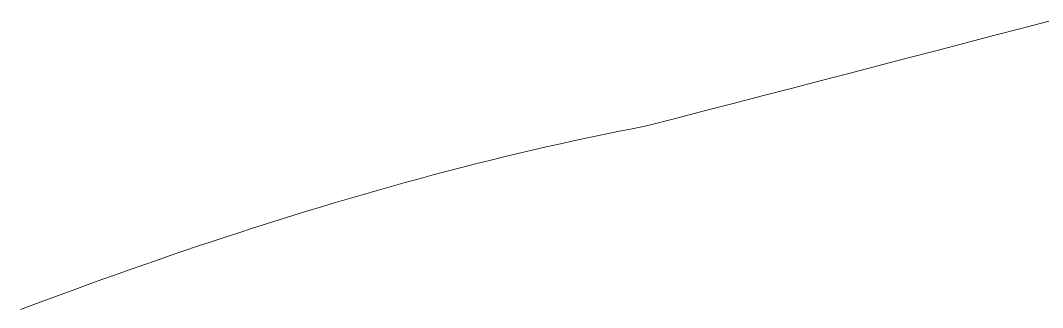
# Model space of a CAD drawing. Header units: millimetres. Extents: x -53019 to 0, y -25898 to 25919.
# Drawn here: x -23620 to -20938, y -1862 to -1109 of the extents above; entities that cross this region are included whole.
import ezdxf

# ---------------------------------------------------------------- set-up
doc = ezdxf.new("R2010")
doc.units = ezdxf.units.MM
doc.layers.add('ceco.net 193', color=7, linetype='Continuous', lineweight=5)

msp = doc.modelspace()

# ---------------------------------------------------------------- linework, layer by layer
at = {"layer": 'ceco.net 193', "linetype": 'Continuous'}
for points in [[(-20914.90864, -1109.03004), (-20990.79876, -1128.95634), (-21066.69396, -1148.842), (-21142.60186, -1168.69972), (-21218.5123, -1188.52442), (-21294.4202, -1208.31864), (-21370.33572, -1228.09254), (-21446.24362, -1247.8512), (-21522.15914, -1267.59462), (-21598.05942, -1287.32788), (-21673.96224, -1307.0586), (-21749.85998, -1326.78424), (-21825.74756, -1346.5175), (-21901.62498, -1366.25584), (-21977.49732, -1386.00688)], [(-23619.68606, -1867.54008), (-23584.1286, -1854.25588), (-23548.54574, -1841.04788), (-23512.9324, -1827.92624), (-23477.29366, -1814.88588), (-23441.62444, -1801.93696), (-23405.91966, -1789.07694), (-23370.18694, -1776.30836), (-23334.41866, -1763.63376), (-23298.61482, -1751.0633), (-23262.77034, -1738.58682), (-23226.89792, -1726.21448), (-23190.97978, -1713.95644), (-23155.02608, -1701.8), (-23119.03428, -1689.75278), (-23082.9993, -1677.82748), (-23046.92114, -1666.01394), (-23010.7998, -1654.31978), (-22974.63274, -1642.74754), (-22938.42504, -1631.29976), (-22902.16654, -1619.97644), (-22865.85978, -1608.78266), (-22829.5073, -1597.72604), (-22793.10656, -1586.80658), (-22756.64994, -1576.01666), (-22720.14252, -1565.37406), (-22683.58684, -1554.87116), (-22646.9702, -1544.51558), (-22610.30276, -1534.30732), (-22573.57944, -1524.24892), (-22536.80024, -1514.34546), (-22499.95754, -1504.59694), (-22463.0615, -1495.01098), (-22426.10196, -1485.57742), (-22389.08146, -1476.31912), (-22352, -1467.22338), (-22314.8525, -1458.29274), (-22277.6415, -1449.53736), (-22240.36446, -1440.9547), (-22203.02138, -1432.55238), (-22165.60972, -1424.3304), (-22128.12948, -1416.29384), (-22090.57558, -1408.43508), (-22052.96072, -1400.76428), (-22015.26204, -1393.28652), (-21977.49732, -1386.00688)]]:
    msp.add_lwpolyline(points, dxfattribs=at)

doc.saveas('drawing.dxf')
